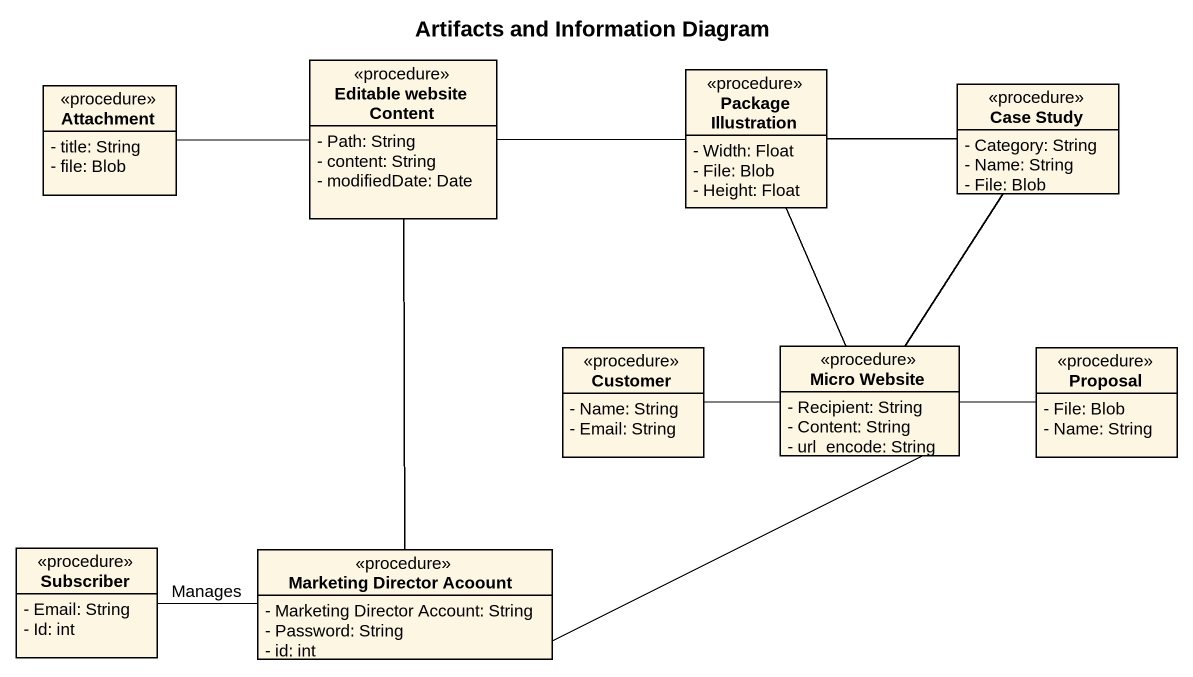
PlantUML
@startuml
title Artifacts and Information Diagram
hide circle
hide empty members
skinparam classAttributeIconSize 0
class Attachment <<procedure>> {
  - title: String
  - file: Blob
}
class "Editable website Content" as Editable_website_Content <<procedure>> {
  - Path: String
  - content: String
  - modifiedDate: Date
}
class "Package Illustration" as Package_Illustration <<procedure>> {
  - Width: Float
  - File: Blob
  - Height: Float
}
class "Case Study" as Case_Study <<procedure>> {
  - Category: String
  - Name: String
  - File: Blob
}
class Customer <<procedure>> {
  - Name: String
  - Email: String
}
class "Micro Website" as Micro_Website <<procedure>> {
  - Recipient: String
  - Content: String
  - url_encode: String
}
class Proposal <<procedure>> {
  - File: Blob
  - Name: String
}
class Subscriber <<procedure>> {
  - Email: String
  - Id: int
}
class "Marketing Director Acoount" as Marketing_Director_Acoount <<procedure>> {
  - Marketing Director Account: String
  - Password: String
  - id: int
}
Attachment -right- Editable_website_Content
Editable_website_Content -right- Package_Illustration
Editable_website_Content -- Marketing_Director_Acoount
Package_Illustration -right- Case_Study
Package_Illustration -- Micro_Website
Customer -right- Micro_Website
Micro_Website -up- Case_Study
Micro_Website -right- Proposal
Subscriber -right- Marketing_Director_Acoount : Manages
Marketing_Director_Acoount -right- Micro_Website
@enduml
